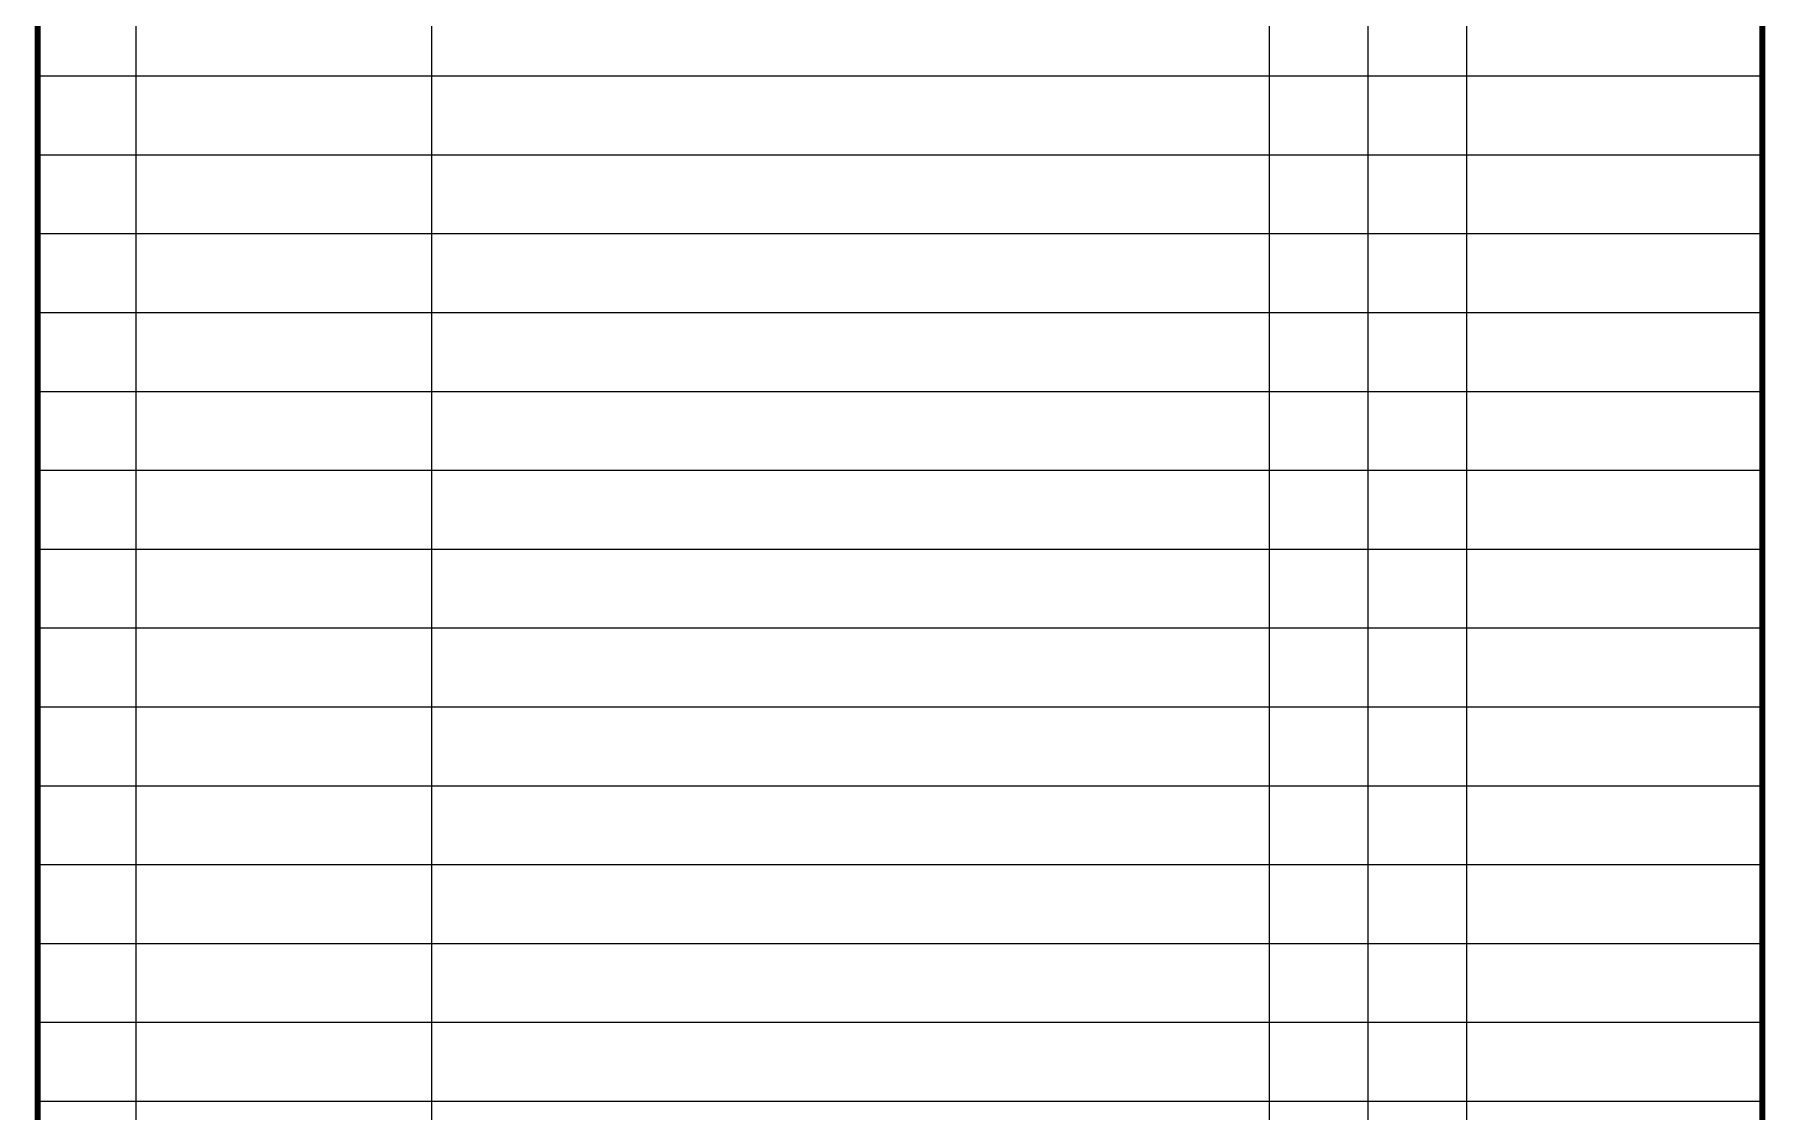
# Model space of a CAD drawing. Extents: x -345393 to -54719, y 203828 to 476815.
# Drawn here: x -204273 to -186713, y 440938 to 451862 of the extents above; entities that cross this region are included whole.
import ezdxf

# ---------------------------------------------------------------- set-up
doc = ezdxf.new("R2010")
doc.units = 0
doc.header["$LTSCALE"] = 1000
doc.header["$MEASUREMENT"] = 0
doc.layers.get('0').update_dxf_attribs({"color": 252, "linetype": 'CONTINUOUS'})

# ---------------------------------------------------------------- blocks, each defined once
blk = doc.blocks.new('材料表')
for p, q in [((1000, 0), (1000, 53400)), ((4000, 0), (4000, 53400)), ((12500, 0), (12500, 53400)), ((13500, 0), (13500, 53400)), ((14500, 0), (14500, 53400)), ((17500, 37600), (0, 37600)), ((17500, 36800), (0, 36800)), ((17500, 36000), (0, 36000)), ((17500, 35200), (0, 35200)), ((17500, 34400), (0, 34400)), ((17500, 33600), (0, 33600)), ((17500, 32800), (0, 32800)), ((17500, 32000), (0, 32000)), ((17500, 31200), (0, 31200)), ((17500, 30400), (0, 30400)), ((17500, 29600), (0, 29600)), ((17500, 28800), (0, 28800)), ((17500, 28000), (0, 28000)), ((17500, 27200), (0, 27200))]:
    blk.add_line(p, q)
at = {"const_width": 60}
blk.add_lwpolyline([(0, 53400), (17500, 53400), (17500, 0), (0, 0)], close=True, dxfattribs=at)

msp = doc.modelspace()

# ---------------------------------------------------------------- block references
msp.add_blockref('材料表', (-204242.68459, 413839.01057))

doc.saveas('drawing.dxf')
